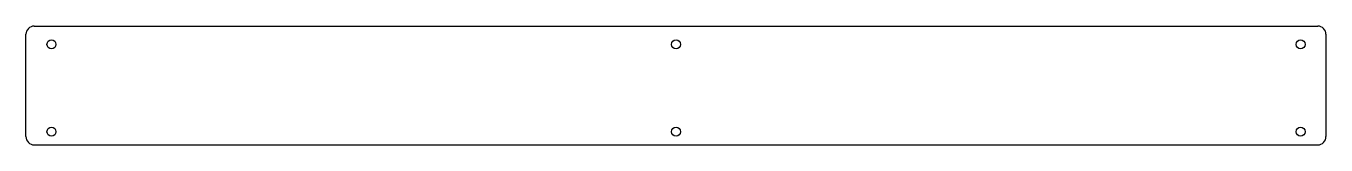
# Model space of a CAD drawing. Header units: millimetres. Extents: x 2 to 319, y 3 to 32.
import ezdxf

# ---------------------------------------------------------------- set-up
doc = ezdxf.new("R2010")
doc.units = ezdxf.units.MM
doc.header["$MEASUREMENT"] = 0

msp = doc.modelspace()

# ---------------------------------------------------------------- linework, layer by layer
for p, q in [((3.57, 31.89), (316.76, 31.89)), ((1.57, 5.01), (1.57, 29.89)), ((318.76, 29.89), (318.76, 5.01)), ((3.57, 3.01), (316.76, 3.01))]:
    msp.add_line(p, q)
at = {"color": 0}
for centre in [(7.79, 27.44), (7.79, 27.44), (160.17, 27.44), (160.17, 27.44), (312.55, 27.44), (312.55, 27.44), (7.79, 6.21), (7.79, 6.21), (160.17, 6.21), (160.17, 6.21), (312.55, 6.21), (312.55, 6.21)]:
    msp.add_circle(centre, 1.1, dxfattribs=at)
for centre, start, end in [((3.57, 29.89), 90, 180), ((316.76, 29.89), 0, 90), ((3.57, 5.01), 180, 270), ((316.76, 5.01), 270, 0)]:
    msp.add_arc(centre, 2, start, end)

doc.saveas('drawing.dxf')
